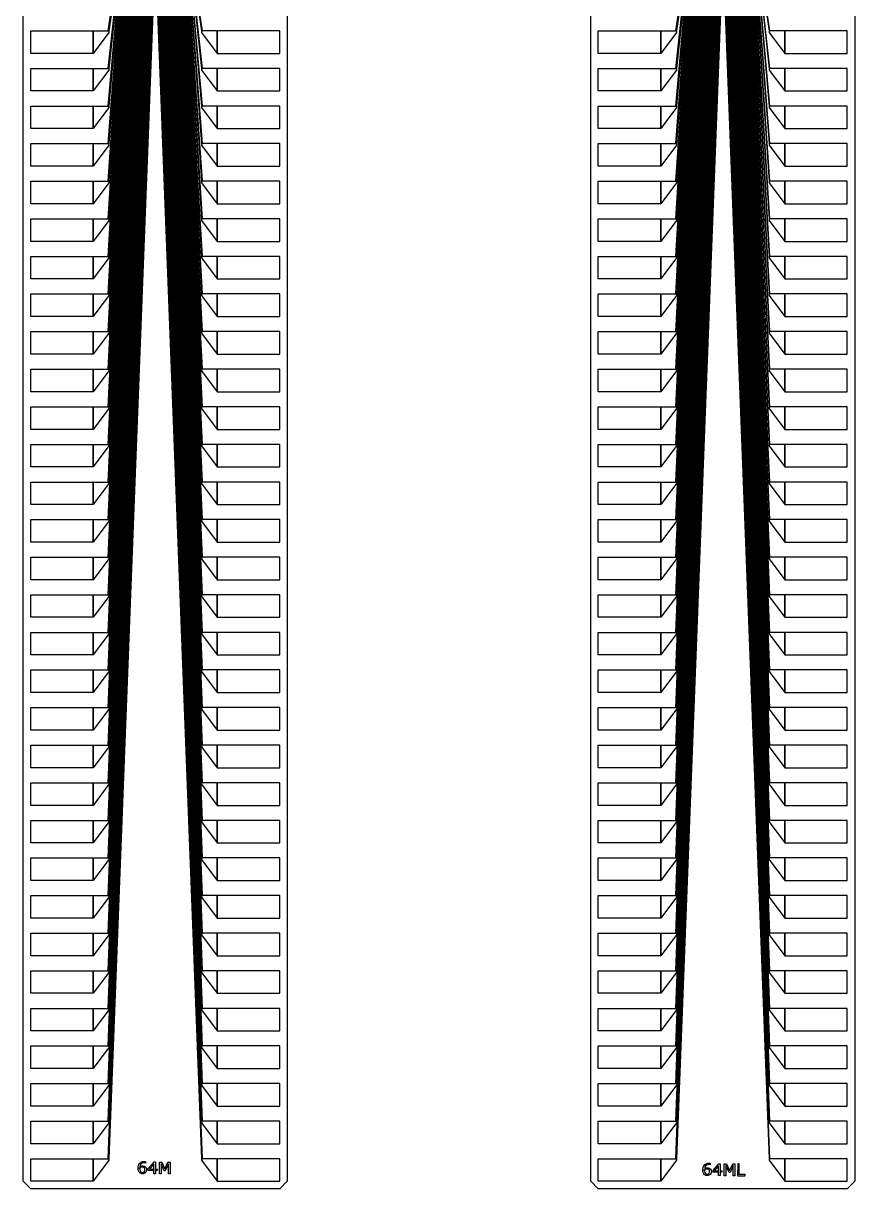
# Model space of a CAD drawing. Header units: inches. Extents: x 115980 to 170179, y 57000 to 74333.
# Drawn here: x 121980 to 124228, y 57020 to 60169 of the extents above; entities that cross this region are included whole.
import ezdxf

# ---------------------------------------------------------------- set-up
doc = ezdxf.new("R2010")
doc.units = ezdxf.units.IN
doc.header["$MEASUREMENT"] = 0
for name, color, linetype in [('metal', 221, 'Continuous'), ('nitride window', 40, 'Continuous'), ('profile', 140, 'Continuous')]:
    doc.layers.add(name, color=color, linetype=linetype)

msp = doc.modelspace()

# ---------------------------------------------------------------- linework, layer by layer
at = {"layer": 'metal'}
for points in [[(122302.4, 60340.4), (122304, 60340.4), (122211.7, 58117), (122209.6, 58117)], [(122211.7, 58218.6), (122209.6, 58218.6), (122299.2, 60340.4), (122300.8, 60340.4)], [(122296, 60340.4), (122297.6, 60340.4), (122211.7, 58320.2), (122209.6, 58320.2)], [(122211.7, 58421.8), (122209.6, 58421.8), (122292.8, 60340.4), (122294.4, 60340.4)], [(122211.7, 58523.4), (122209.6, 58523.4), (122289.6, 60340.4), (122291.2, 60340.4)], [(122286.4, 60340.4), (122288, 60340.4), (122211.7, 58625), (122209.6, 58625)], [(122305.6, 60340.4), (122307.2, 60340.4), (122211.7, 58015.4), (122209.6, 58015.4)], [(122308.8, 60340.4), (122310.4, 60340.4), (122211.7, 57913.8), (122209.6, 57913.8)], [(122334.4, 60340.4), (122336, 60340.4), (122211.7, 57101), (122209.6, 57101)], [(122331.2, 60340.4), (122332.8, 60340.4), (122211.7, 57202.6), (122209.6, 57202.6)], [(122312, 60340.4), (122313.6, 60340.4), (122211.7, 57812.2), (122209.6, 57812.2)], [(122211.7, 57710.6), (122209.6, 57710.6), (122315.2, 60340.4), (122316.8, 60340.4)], [(122211.7, 57609), (122209.6, 57609), (122318.4, 60340.4), (122320, 60340.4)], [(122321.6, 60340.4), (122323.2, 60340.4), (122211.7, 57507.4), (122209.6, 57507.4)], [(122211.7, 57405.8), (122209.6, 57405.8), (122324.8, 60340.4), (122326.4, 60340.4)], [(122328, 60340.4), (122329.6, 60340.4), (122211.7, 57304.2), (122209.6, 57304.2)], [(122276.8, 60340.4), (122278.4, 60340.4), (122211.7, 58929.8), (122209.6, 58929.8)], [(122211.7, 59031.4), (122209.6, 59031.4), (122273.6, 60340.4), (122275.2, 60340.4)], [(122270.4, 60340.4), (122272, 60340.4), (122211.7, 59133), (122209.6, 59133)], [(122211.7, 59234.6), (122209.6, 59234.6), (122267.2, 60340.4), (122268.8, 60340.4)], [(122211.7, 59336.3), (122209.6, 59336.3), (122264, 60340.4), (122265.6, 60340.4)], [(122260.8, 60340.4), (122262.4, 60340.4), (122211.7, 59437.9), (122209.6, 59437.9)], [(122280, 60340.4), (122281.6, 60340.4), (122211.7, 58828.2), (122209.6, 58828.2)], [(122283.2, 60340.4), (122284.8, 60340.4), (122211.7, 58726.6), (122209.6, 58726.6)], [(122257.6, 60340.4), (122259.2, 60340.4), (122211.7, 59539.5), (122209.6, 59539.5)], [(122254.4, 60340.4), (122256, 60340.4), (122211.7, 59641.1), (122209.6, 59641.1)], [(122211.7, 60149.1), (122209.6, 60149.1), (122238.4, 60340.4), (122240, 60340.4)], [(122211.7, 60047.5), (122209.6, 60047.5), (122241.6, 60340.4), (122243.2, 60340.4)], [(122244.8, 60340.4), (122246.4, 60340.4), (122211.7, 59945.9), (122209.6, 59945.9)], [(122211.7, 59844.3), (122209.6, 59844.3), (122248, 60340.4), (122249.6, 60340.4)], [(122251.2, 60340.4), (122252.8, 60340.4), (122211.7, 59742.7), (122209.6, 59742.7)], [(122339.2, 60340.4), (122337.6, 60340.4), (122462, 57101), (122464.1, 57101)], [(122342.4, 60340.4), (122340.8, 60340.4), (122462, 57202.6), (122464.1, 57202.6)], [(122345.6, 60340.4), (122344, 60340.4), (122462, 57304.2), (122464.1, 57304.2)], [(122462, 57405.8), (122464.1, 57405.8), (122348.8, 60340.4), (122347.2, 60340.4)], [(122352, 60340.4), (122350.4, 60340.4), (122462, 57507.4), (122464.1, 57507.4)], [(122462, 57609), (122464.1, 57609), (122355.2, 60340.4), (122353.6, 60340.4)], [(122462, 57710.6), (122464.1, 57710.6), (122358.4, 60340.4), (122356.8, 60340.4)], [(122361.6, 60340.4), (122360, 60340.4), (122462, 57812.2), (122464.1, 57812.2)], [(122364.8, 60340.4), (122363.2, 60340.4), (122462, 57913.8), (122464.1, 57913.8)], [(122368, 60340.4), (122366.4, 60340.4), (122462, 58015.4), (122464.1, 58015.4)], [(122371.2, 60340.4), (122369.6, 60340.4), (122462, 58117), (122464.1, 58117)], [(122462, 58218.6), (122464.1, 58218.6), (122374.4, 60340.4), (122372.8, 60340.4)], [(122377.6, 60340.4), (122376, 60340.4), (122462, 58320.2), (122464.1, 58320.2)], [(122462, 58421.8), (122464.1, 58421.8), (122380.8, 60340.4), (122379.2, 60340.4)], [(122462, 58523.4), (122464.1, 58523.4), (122384, 60340.4), (122382.4, 60340.4)], [(122387.2, 60340.4), (122385.6, 60340.4), (122462, 58625), (122464.1, 58625)], [(122390.4, 60340.4), (122388.8, 60340.4), (122462, 58726.6), (122464.1, 58726.6)], [(122393.6, 60340.4), (122392, 60340.4), (122462, 58828.2), (122464.1, 58828.2)], [(122396.8, 60340.4), (122395.2, 60340.4), (122462, 58929.8), (122464.1, 58929.8)], [(122462, 59031.4), (122464.1, 59031.4), (122400, 60340.4), (122398.4, 60340.4)], [(122403.2, 60340.4), (122401.6, 60340.4), (122462, 59133), (122464.1, 59133)], [(122462, 59234.6), (122464.1, 59234.6), (122406.4, 60340.4), (122404.8, 60340.4)], [(122462, 59336.3), (122464.1, 59336.3), (122409.6, 60340.4), (122408, 60340.4)], [(122412.8, 60340.4), (122411.2, 60340.4), (122462, 59437.9), (122464.1, 59437.9)], [(122416, 60340.4), (122414.4, 60340.4), (122462, 59539.5), (122464.1, 59539.5)], [(122419.2, 60340.4), (122417.6, 60340.4), (122462, 59641.1), (122464.1, 59641.1)], [(122422.4, 60340.4), (122420.8, 60340.4), (122462, 59742.7), (122464.1, 59742.7)], [(122462, 59844.3), (122464.1, 59844.3), (122425.6, 60340.4), (122424, 60340.4)], [(122428.8, 60340.4), (122427.2, 60340.4), (122462, 59945.9), (122464.1, 59945.9)], [(122462, 60047.5), (122464.1, 60047.5), (122432, 60340.4), (122430.4, 60340.4)], [(122462, 60149.1), (122464.1, 60149.1), (122435.2, 60340.4), (122433.6, 60340.4)], [(123836.8, 60340.4), (123838.4, 60340.4), (123746.1, 58117), (123744, 58117)], [(123746.1, 58218.6), (123744, 58218.6), (123833.6, 60340.4), (123835.2, 60340.4)], [(123830.4, 60340.4), (123832, 60340.4), (123746.1, 58320.2), (123744, 58320.2)], [(123746.1, 58421.8), (123744, 58421.8), (123827.2, 60340.4), (123828.8, 60340.4)], [(123746.1, 58523.4), (123744, 58523.4), (123824, 60340.4), (123825.6, 60340.4)], [(123820.8, 60340.4), (123822.4, 60340.4), (123746.1, 58625), (123744, 58625)], [(123840, 60340.4), (123841.6, 60340.4), (123746.1, 58015.4), (123744, 58015.4)], [(123843.2, 60340.4), (123844.8, 60340.4), (123746.1, 57913.8), (123744, 57913.8)], [(123868.8, 60340.4), (123870.4, 60340.4), (123746.1, 57101), (123744, 57101)], [(123865.6, 60340.4), (123867.2, 60340.4), (123746.1, 57202.6), (123744, 57202.6)], [(123846.4, 60340.4), (123848, 60340.4), (123746.1, 57812.2), (123744, 57812.2)], [(123746.1, 57710.6), (123744, 57710.6), (123849.6, 60340.4), (123851.2, 60340.4)], [(123746.1, 57609), (123744, 57609), (123852.8, 60340.4), (123854.4, 60340.4)], [(123856, 60340.4), (123857.6, 60340.4), (123746.1, 57507.4), (123744, 57507.4)], [(123746.1, 57405.8), (123744, 57405.8), (123859.2, 60340.4), (123860.8, 60340.4)], [(123862.4, 60340.4), (123864, 60340.4), (123746.1, 57304.2), (123744, 57304.2)], [(123811.2, 60340.4), (123812.8, 60340.4), (123746.1, 58929.8), (123744, 58929.8)], [(123746.1, 59031.4), (123744, 59031.4), (123808, 60340.4), (123809.6, 60340.4)], [(123804.8, 60340.4), (123806.4, 60340.4), (123746.1, 59133), (123744, 59133)], [(123746.1, 59234.6), (123744, 59234.6), (123801.6, 60340.4), (123803.2, 60340.4)], [(123746.1, 59336.3), (123744, 59336.3), (123798.4, 60340.4), (123800, 60340.4)], [(123795.2, 60340.4), (123796.8, 60340.4), (123746.1, 59437.9), (123744, 59437.9)], [(123814.4, 60340.4), (123816, 60340.4), (123746.1, 58828.2), (123744, 58828.2)], [(123817.6, 60340.4), (123819.2, 60340.4), (123746.1, 58726.6), (123744, 58726.6)], [(123792, 60340.4), (123793.6, 60340.4), (123746.1, 59539.5), (123744, 59539.5)], [(123788.8, 60340.4), (123790.4, 60340.4), (123746.1, 59641.1), (123744, 59641.1)], [(123746.1, 60149.1), (123744, 60149.1), (123772.8, 60340.4), (123774.4, 60340.4)], [(123746.1, 60047.5), (123744, 60047.5), (123776, 60340.4), (123777.6, 60340.4)], [(123779.2, 60340.4), (123780.8, 60340.4), (123746.1, 59945.9), (123744, 59945.9)], [(123746.1, 59844.3), (123744, 59844.3), (123782.4, 60340.4), (123784, 60340.4)], [(123785.6, 60340.4), (123787.2, 60340.4), (123746.1, 59742.7), (123744, 59742.7)], [(123873.6, 60340.4), (123872, 60340.4), (123996.4, 57101), (123998.5, 57101)], [(123876.8, 60340.4), (123875.2, 60340.4), (123996.4, 57202.6), (123998.5, 57202.6)], [(123880, 60340.4), (123878.4, 60340.4), (123996.4, 57304.2), (123998.5, 57304.2)], [(123996.4, 57405.8), (123998.5, 57405.8), (123883.2, 60340.4), (123881.6, 60340.4)], [(123886.4, 60340.4), (123884.8, 60340.4), (123996.4, 57507.4), (123998.5, 57507.4)], [(123996.4, 57609), (123998.5, 57609), (123889.6, 60340.4), (123888, 60340.4)], [(123996.4, 57710.6), (123998.5, 57710.6), (123892.8, 60340.4), (123891.2, 60340.4)], [(123896, 60340.4), (123894.4, 60340.4), (123996.4, 57812.2), (123998.5, 57812.2)], [(123899.2, 60340.4), (123897.6, 60340.4), (123996.4, 57913.8), (123998.5, 57913.8)], [(123902.4, 60340.4), (123900.8, 60340.4), (123996.4, 58015.4), (123998.5, 58015.4)], [(123905.6, 60340.4), (123904, 60340.4), (123996.4, 58117), (123998.5, 58117)], [(123996.4, 58218.6), (123998.5, 58218.6), (123908.8, 60340.4), (123907.2, 60340.4)], [(123912, 60340.4), (123910.4, 60340.4), (123996.4, 58320.2), (123998.5, 58320.2)], [(123996.4, 58421.8), (123998.5, 58421.8), (123915.2, 60340.4), (123913.6, 60340.4)], [(123996.4, 58523.4), (123998.5, 58523.4), (123918.4, 60340.4), (123916.8, 60340.4)], [(123921.6, 60340.4), (123920, 60340.4), (123996.4, 58625), (123998.5, 58625)], [(123924.8, 60340.4), (123923.2, 60340.4), (123996.4, 58726.6), (123998.5, 58726.6)], [(123928, 60340.4), (123926.4, 60340.4), (123996.4, 58828.2), (123998.5, 58828.2)], [(123931.2, 60340.4), (123929.6, 60340.4), (123996.4, 58929.8), (123998.5, 58929.8)], [(123996.4, 59031.4), (123998.5, 59031.4), (123934.4, 60340.4), (123932.8, 60340.4)], [(123937.6, 60340.4), (123936, 60340.4), (123996.4, 59133), (123998.5, 59133)], [(123996.4, 59234.6), (123998.5, 59234.6), (123940.8, 60340.4), (123939.2, 60340.4)], [(123996.4, 59336.3), (123998.5, 59336.3), (123944, 60340.4), (123942.4, 60340.4)], [(123947.2, 60340.4), (123945.6, 60340.4), (123996.4, 59437.9), (123998.5, 59437.9)], [(123950.4, 60340.4), (123948.8, 60340.4), (123996.4, 59539.5), (123998.5, 59539.5)], [(123953.6, 60340.4), (123952, 60340.4), (123996.4, 59641.1), (123998.5, 59641.1)], [(123956.8, 60340.4), (123955.2, 60340.4), (123996.4, 59742.7), (123998.5, 59742.7)], [(123996.4, 59844.3), (123998.5, 59844.3), (123960, 60340.4), (123958.4, 60340.4)], [(123963.2, 60340.4), (123961.6, 60340.4), (123996.4, 59945.9), (123998.5, 59945.9)], [(123996.4, 60047.5), (123998.5, 60047.5), (123966.4, 60340.4), (123964.8, 60340.4)], [(123996.4, 60149.1), (123998.5, 60149.1), (123969.6, 60340.4), (123968, 60340.4)], [(122000, 60149.1), (122169.3, 60149.1), (122169.3, 60088.1), (122000, 60088.1)], [(122169.3, 60088.1), (122169.3, 60149.1), (122211.7, 60149.1), (122211.7, 60144.8), (122169.3, 60088.1)], [(122504.3, 60088.1), (122504.3, 60149.1), (122462, 60149.1), (122462, 60144.8), (122504.3, 60088.1)], [(122673.6, 60149.1), (122504.3, 60149.1), (122504.3, 60088.1), (122673.6, 60088.1)], [(123534.4, 60149.1), (123703.8, 60149.1), (123703.8, 60088.1), (123534.4, 60088.1)], [(123703.8, 60088.1), (123703.8, 60149.1), (123746.1, 60149.1), (123746.1, 60144.8), (123703.8, 60088.1)], [(124038.7, 60088.1), (124038.7, 60149.1), (123996.4, 60149.1), (123996.4, 60144.8), (124038.7, 60088.1)], [(124208, 60149.1), (124038.7, 60149.1), (124038.7, 60088.1), (124208, 60088.1)], [(122000, 60047.5), (122169.3, 60047.5), (122169.3, 59986.5), (122000, 59986.5)], [(122169.3, 59986.5), (122169.3, 60047.5), (122211.7, 60047.5), (122211.7, 60043.2), (122169.3, 59986.5)], [(122504.3, 59986.5), (122504.3, 60047.5), (122462, 60047.5), (122462, 60043.2), (122504.3, 59986.5)], [(122673.6, 60047.5), (122504.3, 60047.5), (122504.3, 59986.5), (122673.6, 59986.5)], [(123534.4, 60047.5), (123703.8, 60047.5), (123703.8, 59986.5), (123534.4, 59986.5)], [(123703.8, 59986.5), (123703.8, 60047.5), (123746.1, 60047.5), (123746.1, 60043.2), (123703.8, 59986.5)], [(124038.7, 59986.5), (124038.7, 60047.5), (123996.4, 60047.5), (123996.4, 60043.2), (124038.7, 59986.5)], [(124208, 60047.5), (124038.7, 60047.5), (124038.7, 59986.5), (124208, 59986.5)], [(122000, 59945.9), (122169.3, 59945.9), (122169.3, 59884.9), (122000, 59884.9)], [(122169.3, 59884.9), (122169.3, 59945.9), (122211.7, 59945.9), (122211.7, 59941.6), (122169.3, 59884.9)], [(122504.3, 59884.9), (122504.3, 59945.9), (122462, 59945.9), (122462, 59941.6), (122504.3, 59884.9)], [(122673.6, 59945.9), (122504.3, 59945.9), (122504.3, 59884.9), (122673.6, 59884.9)], [(123534.4, 59945.9), (123703.8, 59945.9), (123703.8, 59884.9), (123534.4, 59884.9)], [(123703.8, 59884.9), (123703.8, 59945.9), (123746.1, 59945.9), (123746.1, 59941.6), (123703.8, 59884.9)], [(124038.7, 59884.9), (124038.7, 59945.9), (123996.4, 59945.9), (123996.4, 59941.6), (124038.7, 59884.9)], [(124208, 59945.9), (124038.7, 59945.9), (124038.7, 59884.9), (124208, 59884.9)], [(122000, 59844.3), (122169.3, 59844.3), (122169.3, 59783.3), (122000, 59783.3)], [(122169.3, 59783.3), (122169.3, 59844.3), (122211.7, 59844.3), (122211.7, 59840), (122169.3, 59783.3)], [(122504.3, 59783.3), (122504.3, 59844.3), (122462, 59844.3), (122462, 59840), (122504.3, 59783.3)], [(122673.6, 59844.3), (122504.3, 59844.3), (122504.3, 59783.3), (122673.6, 59783.3)], [(123534.4, 59844.3), (123703.8, 59844.3), (123703.8, 59783.3), (123534.4, 59783.3)], [(123703.8, 59783.3), (123703.8, 59844.3), (123746.1, 59844.3), (123746.1, 59840), (123703.8, 59783.3)], [(124038.7, 59783.3), (124038.7, 59844.3), (123996.4, 59844.3), (123996.4, 59840), (124038.7, 59783.3)], [(124208, 59844.3), (124038.7, 59844.3), (124038.7, 59783.3), (124208, 59783.3)], [(122000, 59742.7), (122169.3, 59742.7), (122169.3, 59681.7), (122000, 59681.7)], [(122169.3, 59681.7), (122169.3, 59742.7), (122211.7, 59742.7), (122211.7, 59738.4), (122169.3, 59681.7)], [(122504.3, 59681.7), (122504.3, 59742.7), (122462, 59742.7), (122462, 59738.4), (122504.3, 59681.7)], [(122673.6, 59742.7), (122504.3, 59742.7), (122504.3, 59681.7), (122673.6, 59681.7)], [(123534.4, 59742.7), (123703.8, 59742.7), (123703.8, 59681.7), (123534.4, 59681.7)], [(123703.8, 59681.7), (123703.8, 59742.7), (123746.1, 59742.7), (123746.1, 59738.4), (123703.8, 59681.7)], [(124038.7, 59681.7), (124038.7, 59742.7), (123996.4, 59742.7), (123996.4, 59738.4), (124038.7, 59681.7)], [(124208, 59742.7), (124038.7, 59742.7), (124038.7, 59681.7), (124208, 59681.7)], [(122000, 59641.1), (122169.3, 59641.1), (122169.3, 59580.1), (122000, 59580.1)], [(122169.3, 59580.1), (122169.3, 59641.1), (122211.7, 59641.1), (122211.7, 59636.8), (122169.3, 59580.1)], [(122504.3, 59580.1), (122504.3, 59641.1), (122462, 59641.1), (122462, 59636.8), (122504.3, 59580.1)], [(122673.6, 59641.1), (122504.3, 59641.1), (122504.3, 59580.1), (122673.6, 59580.1)], [(123534.4, 59641.1), (123703.8, 59641.1), (123703.8, 59580.1), (123534.4, 59580.1)], [(123703.8, 59580.1), (123703.8, 59641.1), (123746.1, 59641.1), (123746.1, 59636.8), (123703.8, 59580.1)], [(124038.7, 59580.1), (124038.7, 59641.1), (123996.4, 59641.1), (123996.4, 59636.8), (124038.7, 59580.1)], [(124208, 59641.1), (124038.7, 59641.1), (124038.7, 59580.1), (124208, 59580.1)], [(122000, 59539.5), (122169.3, 59539.5), (122169.3, 59478.5), (122000, 59478.5)], [(122169.3, 59478.5), (122169.3, 59539.5), (122211.7, 59539.5), (122211.7, 59535.2), (122169.3, 59478.5)], [(122504.3, 59478.5), (122504.3, 59539.5), (122462, 59539.5), (122462, 59535.2), (122504.3, 59478.5)], [(122673.6, 59539.5), (122504.3, 59539.5), (122504.3, 59478.5), (122673.6, 59478.5)], [(123534.4, 59539.5), (123703.8, 59539.5), (123703.8, 59478.5), (123534.4, 59478.5)], [(123703.8, 59478.5), (123703.8, 59539.5), (123746.1, 59539.5), (123746.1, 59535.2), (123703.8, 59478.5)], [(124038.7, 59478.5), (124038.7, 59539.5), (123996.4, 59539.5), (123996.4, 59535.2), (124038.7, 59478.5)], [(124208, 59539.5), (124038.7, 59539.5), (124038.7, 59478.5), (124208, 59478.5)], [(122000, 59437.9), (122169.3, 59437.9), (122169.3, 59376.9), (122000, 59376.9)], [(122169.3, 59376.9), (122169.3, 59437.9), (122211.7, 59437.9), (122211.7, 59433.6), (122169.3, 59376.9)], [(122504.3, 59376.9), (122504.3, 59437.9), (122462, 59437.9), (122462, 59433.6), (122504.3, 59376.9)], [(122673.6, 59437.9), (122504.3, 59437.9), (122504.3, 59376.9), (122673.6, 59376.9)], [(123534.4, 59437.9), (123703.8, 59437.9), (123703.8, 59376.9), (123534.4, 59376.9)], [(123703.8, 59376.9), (123703.8, 59437.9), (123746.1, 59437.9), (123746.1, 59433.6), (123703.8, 59376.9)], [(124038.7, 59376.9), (124038.7, 59437.9), (123996.4, 59437.9), (123996.4, 59433.6), (124038.7, 59376.9)], [(124208, 59437.9), (124038.7, 59437.9), (124038.7, 59376.9), (124208, 59376.9)], [(122000, 59336.3), (122169.3, 59336.3), (122169.3, 59275.3), (122000, 59275.3)], [(122169.3, 59275.3), (122169.3, 59336.3), (122211.7, 59336.3), (122211.7, 59332), (122169.3, 59275.3)], [(122504.3, 59275.3), (122504.3, 59336.3), (122462, 59336.3), (122462, 59332), (122504.3, 59275.3)], [(122673.6, 59336.3), (122504.3, 59336.3), (122504.3, 59275.3), (122673.6, 59275.3)], [(123534.4, 59336.3), (123703.8, 59336.3), (123703.8, 59275.3), (123534.4, 59275.3)], [(123703.8, 59275.3), (123703.8, 59336.3), (123746.1, 59336.3), (123746.1, 59332), (123703.8, 59275.3)], [(124038.7, 59275.3), (124038.7, 59336.3), (123996.4, 59336.3), (123996.4, 59332), (124038.7, 59275.3)], [(124208, 59336.3), (124038.7, 59336.3), (124038.7, 59275.3), (124208, 59275.3)], [(122000, 59234.6), (122169.3, 59234.6), (122169.3, 59173.7), (122000, 59173.7)], [(122169.3, 59173.7), (122169.3, 59234.6), (122211.7, 59234.6), (122211.7, 59230.4), (122169.3, 59173.7)], [(122504.3, 59173.7), (122504.3, 59234.6), (122462, 59234.6), (122462, 59230.4), (122504.3, 59173.7)], [(122673.6, 59234.6), (122504.3, 59234.6), (122504.3, 59173.7), (122673.6, 59173.7)], [(123534.4, 59234.6), (123703.8, 59234.6), (123703.8, 59173.7), (123534.4, 59173.7)], [(123703.8, 59173.7), (123703.8, 59234.6), (123746.1, 59234.6), (123746.1, 59230.4), (123703.8, 59173.7)], [(124038.7, 59173.7), (124038.7, 59234.6), (123996.4, 59234.6), (123996.4, 59230.4), (124038.7, 59173.7)], [(124208, 59234.6), (124038.7, 59234.6), (124038.7, 59173.7), (124208, 59173.7)], [(122000, 59133), (122169.3, 59133), (122169.3, 59072.1), (122000, 59072.1)], [(122169.3, 59072.1), (122169.3, 59133), (122211.7, 59133), (122211.7, 59128.8), (122169.3, 59072.1)], [(122504.3, 59072.1), (122504.3, 59133), (122462, 59133), (122462, 59128.8), (122504.3, 59072.1)], [(122673.6, 59133), (122504.3, 59133), (122504.3, 59072.1), (122673.6, 59072.1)], [(123534.4, 59133), (123703.8, 59133), (123703.8, 59072.1), (123534.4, 59072.1)], [(123703.8, 59072.1), (123703.8, 59133), (123746.1, 59133), (123746.1, 59128.8), (123703.8, 59072.1)], [(124038.7, 59072.1), (124038.7, 59133), (123996.4, 59133), (123996.4, 59128.8), (124038.7, 59072.1)], [(124208, 59133), (124038.7, 59133), (124038.7, 59072.1), (124208, 59072.1)], [(122000, 59031.4), (122169.3, 59031.4), (122169.3, 58970.5), (122000, 58970.5)], [(122169.3, 58970.5), (122169.3, 59031.4), (122211.7, 59031.4), (122211.7, 59027.2), (122169.3, 58970.5)], [(122504.3, 58970.5), (122504.3, 59031.4), (122462, 59031.4), (122462, 59027.2), (122504.3, 58970.5)], [(122673.6, 59031.4), (122504.3, 59031.4), (122504.3, 58970.5), (122673.6, 58970.5)], [(123534.4, 59031.4), (123703.8, 59031.4), (123703.8, 58970.5), (123534.4, 58970.5)], [(123703.8, 58970.5), (123703.8, 59031.4), (123746.1, 59031.4), (123746.1, 59027.2), (123703.8, 58970.5)], [(124038.7, 58970.5), (124038.7, 59031.4), (123996.4, 59031.4), (123996.4, 59027.2), (124038.7, 58970.5)], [(124208, 59031.4), (124038.7, 59031.4), (124038.7, 58970.5), (124208, 58970.5)], [(122000, 58929.8), (122169.3, 58929.8), (122169.3, 58868.9), (122000, 58868.9)], [(122169.3, 58868.9), (122169.3, 58929.8), (122211.7, 58929.8), (122211.7, 58925.6), (122169.3, 58868.9)], [(122504.3, 58868.9), (122504.3, 58929.8), (122462, 58929.8), (122462, 58925.6), (122504.3, 58868.9)], [(122673.6, 58929.8), (122504.3, 58929.8), (122504.3, 58868.9), (122673.6, 58868.9)], [(123534.4, 58929.8), (123703.8, 58929.8), (123703.8, 58868.9), (123534.4, 58868.9)], [(123703.8, 58868.9), (123703.8, 58929.8), (123746.1, 58929.8), (123746.1, 58925.6), (123703.8, 58868.9)], [(124038.7, 58868.9), (124038.7, 58929.8), (123996.4, 58929.8), (123996.4, 58925.6), (124038.7, 58868.9)], [(124208, 58929.8), (124038.7, 58929.8), (124038.7, 58868.9), (124208, 58868.9)], [(122000, 58828.2), (122169.3, 58828.2), (122169.3, 58767.3), (122000, 58767.3)], [(122169.3, 58767.3), (122169.3, 58828.2), (122211.7, 58828.2), (122211.7, 58824), (122169.3, 58767.3)], [(122504.3, 58767.3), (122504.3, 58828.2), (122462, 58828.2), (122462, 58824), (122504.3, 58767.3)], [(122673.6, 58828.2), (122504.3, 58828.2), (122504.3, 58767.3), (122673.6, 58767.3)], [(123534.4, 58828.2), (123703.8, 58828.2), (123703.8, 58767.3), (123534.4, 58767.3)], [(123703.8, 58767.3), (123703.8, 58828.2), (123746.1, 58828.2), (123746.1, 58824), (123703.8, 58767.3)], [(124038.7, 58767.3), (124038.7, 58828.2), (123996.4, 58828.2), (123996.4, 58824), (124038.7, 58767.3)], [(124208, 58828.2), (124038.7, 58828.2), (124038.7, 58767.3), (124208, 58767.3)], [(122000, 58726.6), (122169.3, 58726.6), (122169.3, 58665.7), (122000, 58665.7)], [(122169.3, 58665.7), (122169.3, 58726.6), (122211.7, 58726.6), (122211.7, 58722.4), (122169.3, 58665.7)], [(122504.3, 58665.7), (122504.3, 58726.6), (122462, 58726.6), (122462, 58722.4), (122504.3, 58665.7)], [(122673.6, 58726.6), (122504.3, 58726.6), (122504.3, 58665.7), (122673.6, 58665.7)], [(123534.4, 58726.6), (123703.8, 58726.6), (123703.8, 58665.7), (123534.4, 58665.7)], [(123703.8, 58665.7), (123703.8, 58726.6), (123746.1, 58726.6), (123746.1, 58722.4), (123703.8, 58665.7)], [(124038.7, 58665.7), (124038.7, 58726.6), (123996.4, 58726.6), (123996.4, 58722.4), (124038.7, 58665.7)], [(124208, 58726.6), (124038.7, 58726.6), (124038.7, 58665.7), (124208, 58665.7)], [(122000, 58625), (122169.3, 58625), (122169.3, 58564.1), (122000, 58564.1)], [(122169.3, 58564.1), (122169.3, 58625), (122211.7, 58625), (122211.7, 58620.8), (122169.3, 58564.1)], [(122504.3, 58564.1), (122504.3, 58625), (122462, 58625), (122462, 58620.8), (122504.3, 58564.1)], [(122673.6, 58625), (122504.3, 58625), (122504.3, 58564.1), (122673.6, 58564.1)], [(123534.4, 58625), (123703.8, 58625), (123703.8, 58564.1), (123534.4, 58564.1)], [(123703.8, 58564.1), (123703.8, 58625), (123746.1, 58625), (123746.1, 58620.8), (123703.8, 58564.1)], [(124038.7, 58564.1), (124038.7, 58625), (123996.4, 58625), (123996.4, 58620.8), (124038.7, 58564.1)], [(124208, 58625), (124038.7, 58625), (124038.7, 58564.1), (124208, 58564.1)], [(122000, 58523.4), (122169.3, 58523.4), (122169.3, 58462.5), (122000, 58462.5)], [(122169.3, 58462.5), (122169.3, 58523.4), (122211.7, 58523.4), (122211.7, 58519.2), (122169.3, 58462.5)], [(122504.3, 58462.5), (122504.3, 58523.4), (122462, 58523.4), (122462, 58519.2), (122504.3, 58462.5)], [(122673.6, 58523.4), (122504.3, 58523.4), (122504.3, 58462.5), (122673.6, 58462.5)], [(123534.4, 58523.4), (123703.8, 58523.4), (123703.8, 58462.5), (123534.4, 58462.5)], [(123703.8, 58462.5), (123703.8, 58523.4), (123746.1, 58523.4), (123746.1, 58519.2), (123703.8, 58462.5)], [(124038.7, 58462.5), (124038.7, 58523.4), (123996.4, 58523.4), (123996.4, 58519.2), (124038.7, 58462.5)], [(124208, 58523.4), (124038.7, 58523.4), (124038.7, 58462.5), (124208, 58462.5)], [(122000, 58421.8), (122169.3, 58421.8), (122169.3, 58360.9), (122000, 58360.9)], [(122169.3, 58360.9), (122169.3, 58421.8), (122211.7, 58421.8), (122211.7, 58417.6), (122169.3, 58360.9)], [(122504.3, 58360.9), (122504.3, 58421.8), (122462, 58421.8), (122462, 58417.6), (122504.3, 58360.9)], [(122673.6, 58421.8), (122504.3, 58421.8), (122504.3, 58360.9), (122673.6, 58360.9)], [(123534.4, 58421.8), (123703.8, 58421.8), (123703.8, 58360.9), (123534.4, 58360.9)], [(123703.8, 58360.9), (123703.8, 58421.8), (123746.1, 58421.8), (123746.1, 58417.6), (123703.8, 58360.9)], [(124038.7, 58360.9), (124038.7, 58421.8), (123996.4, 58421.8), (123996.4, 58417.6), (124038.7, 58360.9)], [(124208, 58421.8), (124038.7, 58421.8), (124038.7, 58360.9), (124208, 58360.9)], [(122000, 58320.2), (122169.3, 58320.2), (122169.3, 58259.2), (122000, 58259.2)], [(122169.3, 58259.2), (122169.3, 58320.2), (122211.7, 58320.2), (122211.7, 58316), (122169.3, 58259.2)], [(122504.3, 58259.2), (122504.3, 58320.2), (122462, 58320.2), (122462, 58316), (122504.3, 58259.2)], [(122673.6, 58320.2), (122504.3, 58320.2), (122504.3, 58259.2), (122673.6, 58259.2)], [(123534.4, 58320.2), (123703.8, 58320.2), (123703.8, 58259.2), (123534.4, 58259.2)], [(123703.8, 58259.2), (123703.8, 58320.2), (123746.1, 58320.2), (123746.1, 58316), (123703.8, 58259.2)], [(124038.7, 58259.2), (124038.7, 58320.2), (123996.4, 58320.2), (123996.4, 58316), (124038.7, 58259.2)], [(124208, 58320.2), (124038.7, 58320.2), (124038.7, 58259.2), (124208, 58259.2)], [(122000, 58218.6), (122169.3, 58218.6), (122169.3, 58157.6), (122000, 58157.6)], [(122169.3, 58157.6), (122169.3, 58218.6), (122211.7, 58218.6), (122211.7, 58214.4), (122169.3, 58157.6)], [(122504.3, 58157.6), (122504.3, 58218.6), (122462, 58218.6), (122462, 58214.4), (122504.3, 58157.6)], [(122673.6, 58218.6), (122504.3, 58218.6), (122504.3, 58157.6), (122673.6, 58157.6)], [(123534.4, 58218.6), (123703.8, 58218.6), (123703.8, 58157.6), (123534.4, 58157.6)], [(123703.8, 58157.6), (123703.8, 58218.6), (123746.1, 58218.6), (123746.1, 58214.4), (123703.8, 58157.6)], [(124038.7, 58157.6), (124038.7, 58218.6), (123996.4, 58218.6), (123996.4, 58214.4), (124038.7, 58157.6)], [(124208, 58218.6), (124038.7, 58218.6), (124038.7, 58157.6), (124208, 58157.6)], [(122000, 58117), (122169.3, 58117), (122169.3, 58056), (122000, 58056)], [(122169.3, 58056), (122169.3, 58117), (122211.7, 58117), (122211.7, 58112.8), (122169.3, 58056)], [(122504.3, 58056), (122504.3, 58117), (122462, 58117), (122462, 58112.8), (122504.3, 58056)], [(122673.6, 58117), (122504.3, 58117), (122504.3, 58056), (122673.6, 58056)], [(123534.4, 58117), (123703.8, 58117), (123703.8, 58056), (123534.4, 58056)], [(123703.8, 58056), (123703.8, 58117), (123746.1, 58117), (123746.1, 58112.8), (123703.8, 58056)], [(124038.7, 58056), (124038.7, 58117), (123996.4, 58117), (123996.4, 58112.8), (124038.7, 58056)], [(124208, 58117), (124038.7, 58117), (124038.7, 58056), (124208, 58056)], [(122000, 58015.4), (122169.3, 58015.4), (122169.3, 57954.4), (122000, 57954.4)], [(122169.3, 57954.4), (122169.3, 58015.4), (122211.7, 58015.4), (122211.7, 58011.2), (122169.3, 57954.4)], [(122504.3, 57954.4), (122504.3, 58015.4), (122462, 58015.4), (122462, 58011.2), (122504.3, 57954.4)], [(122673.6, 58015.4), (122504.3, 58015.4), (122504.3, 57954.4), (122673.6, 57954.4)], [(123534.4, 58015.4), (123703.8, 58015.4), (123703.8, 57954.4), (123534.4, 57954.4)], [(123703.8, 57954.4), (123703.8, 58015.4), (123746.1, 58015.4), (123746.1, 58011.2), (123703.8, 57954.4)], [(124038.7, 57954.4), (124038.7, 58015.4), (123996.4, 58015.4), (123996.4, 58011.2), (124038.7, 57954.4)], [(124208, 58015.4), (124038.7, 58015.4), (124038.7, 57954.4), (124208, 57954.4)], [(122000, 57913.8), (122169.3, 57913.8), (122169.3, 57852.8), (122000, 57852.8)], [(122169.3, 57852.8), (122169.3, 57913.8), (122211.7, 57913.8), (122211.7, 57909.6), (122169.3, 57852.8)], [(122504.3, 57852.8), (122504.3, 57913.8), (122462, 57913.8), (122462, 57909.6), (122504.3, 57852.8)], [(122673.6, 57913.8), (122504.3, 57913.8), (122504.3, 57852.8), (122673.6, 57852.8)], [(123534.4, 57913.8), (123703.8, 57913.8), (123703.8, 57852.8), (123534.4, 57852.8)], [(123703.8, 57852.8), (123703.8, 57913.8), (123746.1, 57913.8), (123746.1, 57909.6), (123703.8, 57852.8)], [(124038.7, 57852.8), (124038.7, 57913.8), (123996.4, 57913.8), (123996.4, 57909.6), (124038.7, 57852.8)], [(124208, 57913.8), (124038.7, 57913.8), (124038.7, 57852.8), (124208, 57852.8)], [(122000, 57812.2), (122169.3, 57812.2), (122169.3, 57751.2), (122000, 57751.2)], [(122169.3, 57751.2), (122169.3, 57812.2), (122211.7, 57812.2), (122211.7, 57808), (122169.3, 57751.2)], [(122504.3, 57751.2), (122504.3, 57812.2), (122462, 57812.2), (122462, 57808), (122504.3, 57751.2)], [(122673.6, 57812.2), (122504.3, 57812.2), (122504.3, 57751.2), (122673.6, 57751.2)], [(123534.4, 57812.2), (123703.8, 57812.2), (123703.8, 57751.2), (123534.4, 57751.2)], [(123703.8, 57751.2), (123703.8, 57812.2), (123746.1, 57812.2), (123746.1, 57808), (123703.8, 57751.2)], [(124038.7, 57751.2), (124038.7, 57812.2), (123996.4, 57812.2), (123996.4, 57808), (124038.7, 57751.2)], [(124208, 57812.2), (124038.7, 57812.2), (124038.7, 57751.2), (124208, 57751.2)], [(122000, 57710.6), (122169.3, 57710.6), (122169.3, 57649.6), (122000, 57649.6)], [(122169.3, 57649.6), (122169.3, 57710.6), (122211.7, 57710.6), (122211.7, 57706.4), (122169.3, 57649.6)], [(122504.3, 57649.6), (122504.3, 57710.6), (122462, 57710.6), (122462, 57706.4), (122504.3, 57649.6)], [(122673.6, 57710.6), (122504.3, 57710.6), (122504.3, 57649.6), (122673.6, 57649.6)], [(123534.4, 57710.6), (123703.8, 57710.6), (123703.8, 57649.6), (123534.4, 57649.6)], [(123703.8, 57649.6), (123703.8, 57710.6), (123746.1, 57710.6), (123746.1, 57706.4), (123703.8, 57649.6)], [(124038.7, 57649.6), (124038.7, 57710.6), (123996.4, 57710.6), (123996.4, 57706.4), (124038.7, 57649.6)], [(124208, 57710.6), (124038.7, 57710.6), (124038.7, 57649.6), (124208, 57649.6)], [(122000, 57609), (122169.3, 57609), (122169.3, 57548), (122000, 57548)], [(122169.3, 57548), (122169.3, 57609), (122211.7, 57609), (122211.7, 57604.7), (122169.3, 57548)], [(122504.3, 57548), (122504.3, 57609), (122462, 57609), (122462, 57604.7), (122504.3, 57548)], [(122673.6, 57609), (122504.3, 57609), (122504.3, 57548), (122673.6, 57548)], [(123534.4, 57609), (123703.8, 57609), (123703.8, 57548), (123534.4, 57548)], [(123703.8, 57548), (123703.8, 57609), (123746.1, 57609), (123746.1, 57604.7), (123703.8, 57548)], [(124038.7, 57548), (124038.7, 57609), (123996.4, 57609), (123996.4, 57604.7), (124038.7, 57548)], [(124208, 57609), (124038.7, 57609), (124038.7, 57548), (124208, 57548)], [(122000, 57507.4), (122169.3, 57507.4), (122169.3, 57446.4), (122000, 57446.4)], [(122169.3, 57446.4), (122169.3, 57507.4), (122211.7, 57507.4), (122211.7, 57503.1), (122169.3, 57446.4)], [(122504.3, 57446.4), (122504.3, 57507.4), (122462, 57507.4), (122462, 57503.1), (122504.3, 57446.4)], [(122673.6, 57507.4), (122504.3, 57507.4), (122504.3, 57446.4), (122673.6, 57446.4)], [(123534.4, 57507.4), (123703.8, 57507.4), (123703.8, 57446.4), (123534.4, 57446.4)], [(123703.8, 57446.4), (123703.8, 57507.4), (123746.1, 57507.4), (123746.1, 57503.1), (123703.8, 57446.4)], [(124038.7, 57446.4), (124038.7, 57507.4), (123996.4, 57507.4), (123996.4, 57503.1), (124038.7, 57446.4)], [(124208, 57507.4), (124038.7, 57507.4), (124038.7, 57446.4), (124208, 57446.4)], [(122000, 57405.8), (122169.3, 57405.8), (122169.3, 57344.8), (122000, 57344.8)], [(122169.3, 57344.8), (122169.3, 57405.8), (122211.7, 57405.8), (122211.7, 57401.5), (122169.3, 57344.8)], [(122504.3, 57344.8), (122504.3, 57405.8), (122462, 57405.8), (122462, 57401.5), (122504.3, 57344.8)], [(122673.6, 57405.8), (122504.3, 57405.8), (122504.3, 57344.8), (122673.6, 57344.8)], [(123534.4, 57405.8), (123703.8, 57405.8), (123703.8, 57344.8), (123534.4, 57344.8)], [(123703.8, 57344.8), (123703.8, 57405.8), (123746.1, 57405.8), (123746.1, 57401.5), (123703.8, 57344.8)], [(124038.7, 57344.8), (124038.7, 57405.8), (123996.4, 57405.8), (123996.4, 57401.5), (124038.7, 57344.8)], [(124208, 57405.8), (124038.7, 57405.8), (124038.7, 57344.8), (124208, 57344.8)], [(122000, 57304.2), (122169.3, 57304.2), (122169.3, 57243.2), (122000, 57243.2)], [(122169.3, 57243.2), (122169.3, 57304.2), (122211.7, 57304.2), (122211.7, 57299.9), (122169.3, 57243.2)], [(122504.3, 57243.2), (122504.3, 57304.2), (122462, 57304.2), (122462, 57299.9), (122504.3, 57243.2)], [(122673.6, 57304.2), (122504.3, 57304.2), (122504.3, 57243.2), (122673.6, 57243.2)], [(123534.4, 57304.2), (123703.8, 57304.2), (123703.8, 57243.2), (123534.4, 57243.2)], [(123703.8, 57243.2), (123703.8, 57304.2), (123746.1, 57304.2), (123746.1, 57299.9), (123703.8, 57243.2)], [(124038.7, 57243.2), (124038.7, 57304.2), (123996.4, 57304.2), (123996.4, 57299.9), (124038.7, 57243.2)], [(124208, 57304.2), (124038.7, 57304.2), (124038.7, 57243.2), (124208, 57243.2)], [(122000, 57202.6), (122169.3, 57202.6), (122169.3, 57141.6), (122000, 57141.6)], [(122169.3, 57141.6), (122169.3, 57202.6), (122211.7, 57202.6), (122211.7, 57198.3), (122169.3, 57141.6)], [(122504.3, 57141.6), (122504.3, 57202.6), (122462, 57202.6), (122462, 57198.3), (122504.3, 57141.6)], [(122673.6, 57202.6), (122504.3, 57202.6), (122504.3, 57141.6), (122673.6, 57141.6)], [(123534.4, 57202.6), (123703.8, 57202.6), (123703.8, 57141.6), (123534.4, 57141.6)], [(123703.8, 57141.6), (123703.8, 57202.6), (123746.1, 57202.6), (123746.1, 57198.3), (123703.8, 57141.6)], [(124038.7, 57141.6), (124038.7, 57202.6), (123996.4, 57202.6), (123996.4, 57198.3), (124038.7, 57141.6)], [(124208, 57202.6), (124038.7, 57202.6), (124038.7, 57141.6), (124208, 57141.6)], [(122000, 57101), (122169.3, 57101), (122169.3, 57040), (122000, 57040)], [(122169.3, 57040), (122169.3, 57101), (122211.7, 57101), (122211.7, 57096.7), (122169.3, 57040)], [(122504.3, 57040), (122504.3, 57101), (122462, 57101), (122462, 57096.7), (122504.3, 57040)], [(122673.6, 57101), (122504.3, 57101), (122504.3, 57040), (122673.6, 57040)], [(123534.4, 57101), (123703.8, 57101), (123703.8, 57040), (123534.4, 57040)], [(123703.8, 57040), (123703.8, 57101), (123746.1, 57101), (123746.1, 57096.7), (123703.8, 57040)], [(124038.7, 57040), (124038.7, 57101), (123996.4, 57101), (123996.4, 57096.7), (124038.7, 57040)], [(124208, 57101), (124038.7, 57101), (124038.7, 57040), (124208, 57040)], [(122310.1, 57093.2), (122310.2, 57089), (122307.6, 57089.9), (122305.4, 57090.1), (122303.1, 57089.7), (122299.9, 57088.5), (122298.2, 57087.2), (122296.8, 57084.8), (122295.7, 57082.1), (122295.3, 57079.2), (122297, 57080.1), (122299.3, 57081), (122302.2, 57081.6), (122304.5, 57081.6), (122307.4, 57080.8), (122309.7, 57079.4), (122311.7, 57077.7), (122312.9, 57075.4), (122313.3, 57072.9), (122313.4, 57069.9), (122312.5, 57066.6), (122310.9, 57064.3), (122309.3, 57062.8), (122306.8, 57061.2), (122304, 57060.5), (122301.7, 57060.5), (122299, 57060.7), (122295.2, 57062.6), (122292.9, 57065.1), (122291.4, 57068.7), (122290.8, 57071.8), (122290.7, 57074.8), (122295.1, 57076.2), (122295.2, 57071.9), (122295.9, 57068.8), (122297.2, 57065.9), (122300.1, 57064.3), (122302.6, 57064.3), (122305.6, 57064.9), (122307.6, 57066.4), (122308.8, 57069.4), (122308.7, 57072.6), (122308.2, 57074.8), (122306.6, 57077), (122303.9, 57077.9), (122300.5, 57077.9), (122297, 57077.1), (122295.8, 57076.6), (122295.1, 57076.3), (122290.6, 57075), (122290.6, 57075.3), (122290.6, 57075.4), (122290.7, 57078.8), (122291.4, 57082.6), (122292.4, 57085.2), (122293.6, 57087.7), (122295.6, 57090.1), (122298.3, 57091.9), (122301, 57093.1), (122303.4, 57093.6), (122305.1, 57093.8), (122306.6, 57093.8), (122308.3, 57093.7), (122309.5, 57093.5)], [(122333.5, 57092.4), (122337.4, 57092.4), (122337.4, 57072.8), (122342.1, 57072.8), (122342.1, 57069.3), (122337.3, 57069.3), (122337.3, 57060.4), (122333.2, 57060.5), (122333.1, 57069.3), (122333.2, 57087), (122321.1, 57072.9), (122333, 57072.8), (122333.1, 57069.4), (122317.9, 57069.4), (122317.9, 57074.3)], [(122348.4, 57060), (122348.5, 57091.9), (122354.3, 57091.9), (122362.8, 57074.1), (122371.1, 57091.9), (122377, 57091.9), (122377, 57059.9), (122372.7, 57059.9), (122372.7, 57087.4), (122363.8, 57068.7), (122361.2, 57068.7), (122352.5, 57087.5), (122352.4, 57059.9)], [(123837.2, 57088.3), (123837.3, 57084.1), (123834.7, 57085), (123832.4, 57085.1), (123830.2, 57084.8), (123827, 57083.5), (123825.3, 57082.3), (123823.8, 57079.9), (123822.8, 57077.2), (123822.4, 57074.3), (123824.1, 57075.2), (123826.3, 57076.1), (123829.3, 57076.6), (123831.5, 57076.6), (123834.4, 57075.9), (123836.7, 57074.5), (123838.7, 57072.8), (123840, 57070.4), (123840.3, 57068), (123840.4, 57065), (123839.5, 57061.7), (123838, 57059.3), (123836.4, 57057.9), (123833.9, 57056.3), (123831.1, 57055.6), (123828.8, 57055.6), (123826.1, 57055.7), (123822.2, 57057.7), (123820, 57060.2), (123818.4, 57063.8), (123817.8, 57066.9), (123817.7, 57069.9), (123822.1, 57071.3), (123822.3, 57067), (123822.9, 57063.9), (123824.3, 57060.9), (123827.1, 57059.4), (123829.7, 57059.3), (123832.7, 57060), (123834.7, 57061.5), (123835.8, 57064.5), (123835.8, 57067.7), (123835.2, 57069.9), (123833.7, 57072.1), (123831, 57073), (123827.6, 57073), (123824.1, 57072.2), (123822.9, 57071.7), (123822.1, 57071.4), (123817.7, 57070), (123817.6, 57070.3), (123817.6, 57070.5), (123817.8, 57073.9), (123818.5, 57077.6), (123819.4, 57080.3), (123820.7, 57082.8), (123822.6, 57085.1), (123825.4, 57087), (123828.1, 57088.2), (123830.4, 57088.7), (123832.2, 57088.9), (123833.7, 57088.8), (123835.4, 57088.8), (123836.5, 57088.5)], [(123860.6, 57087.4), (123864.5, 57087.5), (123864.4, 57067.9), (123869.2, 57067.9), (123869.1, 57064.4), (123864.4, 57064.4), (123864.3, 57055.4), (123860.2, 57055.6), (123860.2, 57064.4), (123860.2, 57082.1), (123848.1, 57068), (123860.1, 57067.9), (123860.1, 57064.5), (123845, 57064.5), (123845, 57069.4)], [(123875.5, 57055.1), (123875.5, 57087), (123881.3, 57087), (123889.9, 57069.2), (123898.2, 57087), (123904, 57087), (123904, 57055), (123899.8, 57055), (123899.8, 57082.5), (123890.9, 57063.8), (123888.3, 57063.8), (123879.5, 57082.6), (123879.5, 57055)], [(123915.8, 57087.3), (123911.9, 57087.2), (123911.5, 57055), (123931.8, 57055.1), (123931.9, 57058.8), (123916, 57058.8)]]:
    msp.add_lwpolyline(points, close=True, dxfattribs=at)
at = {"layer": 'nitride window'}
for points in [[(122000, 60149.1), (122169.3, 60149.1), (122169.3, 60088.1), (122000, 60088.1)], [(122673.6, 60149.1), (122504.3, 60149.1), (122504.3, 60088.1), (122673.6, 60088.1)], [(123534.4, 60149.1), (123703.8, 60149.1), (123703.8, 60088.1), (123534.4, 60088.1)], [(124208, 60149.1), (124038.7, 60149.1), (124038.7, 60088.1), (124208, 60088.1)], [(122000, 60047.5), (122169.3, 60047.5), (122169.3, 59986.5), (122000, 59986.5)], [(122673.6, 60047.5), (122504.3, 60047.5), (122504.3, 59986.5), (122673.6, 59986.5)], [(123534.4, 60047.5), (123703.8, 60047.5), (123703.8, 59986.5), (123534.4, 59986.5)], [(124208, 60047.5), (124038.7, 60047.5), (124038.7, 59986.5), (124208, 59986.5)], [(122000, 59945.9), (122169.3, 59945.9), (122169.3, 59884.9), (122000, 59884.9)], [(122673.6, 59945.9), (122504.3, 59945.9), (122504.3, 59884.9), (122673.6, 59884.9)], [(123534.4, 59945.9), (123703.8, 59945.9), (123703.8, 59884.9), (123534.4, 59884.9)], [(124208, 59945.9), (124038.7, 59945.9), (124038.7, 59884.9), (124208, 59884.9)], [(122000, 59844.3), (122169.3, 59844.3), (122169.3, 59783.3), (122000, 59783.3)], [(122673.6, 59844.3), (122504.3, 59844.3), (122504.3, 59783.3), (122673.6, 59783.3)], [(123534.4, 59844.3), (123703.8, 59844.3), (123703.8, 59783.3), (123534.4, 59783.3)], [(124208, 59844.3), (124038.7, 59844.3), (124038.7, 59783.3), (124208, 59783.3)], [(122000, 59742.7), (122169.3, 59742.7), (122169.3, 59681.7), (122000, 59681.7)], [(122673.6, 59742.7), (122504.3, 59742.7), (122504.3, 59681.7), (122673.6, 59681.7)], [(123534.4, 59742.7), (123703.8, 59742.7), (123703.8, 59681.7), (123534.4, 59681.7)], [(124208, 59742.7), (124038.7, 59742.7), (124038.7, 59681.7), (124208, 59681.7)], [(122000, 59641.1), (122169.3, 59641.1), (122169.3, 59580.1), (122000, 59580.1)], [(122673.6, 59641.1), (122504.3, 59641.1), (122504.3, 59580.1), (122673.6, 59580.1)], [(123534.4, 59641.1), (123703.8, 59641.1), (123703.8, 59580.1), (123534.4, 59580.1)], [(124208, 59641.1), (124038.7, 59641.1), (124038.7, 59580.1), (124208, 59580.1)], [(122000, 59539.5), (122169.3, 59539.5), (122169.3, 59478.5), (122000, 59478.5)], [(122673.6, 59539.5), (122504.3, 59539.5), (122504.3, 59478.5), (122673.6, 59478.5)], [(123534.4, 59539.5), (123703.8, 59539.5), (123703.8, 59478.5), (123534.4, 59478.5)], [(124208, 59539.5), (124038.7, 59539.5), (124038.7, 59478.5), (124208, 59478.5)], [(122000, 59437.9), (122169.3, 59437.9), (122169.3, 59376.9), (122000, 59376.9)], [(122673.6, 59437.9), (122504.3, 59437.9), (122504.3, 59376.9), (122673.6, 59376.9)], [(123534.4, 59437.9), (123703.8, 59437.9), (123703.8, 59376.9), (123534.4, 59376.9)], [(124208, 59437.9), (124038.7, 59437.9), (124038.7, 59376.9), (124208, 59376.9)], [(122000, 59336.3), (122169.3, 59336.3), (122169.3, 59275.3), (122000, 59275.3)], [(122673.6, 59336.3), (122504.3, 59336.3), (122504.3, 59275.3), (122673.6, 59275.3)], [(123534.4, 59336.3), (123703.8, 59336.3), (123703.8, 59275.3), (123534.4, 59275.3)], [(124208, 59336.3), (124038.7, 59336.3), (124038.7, 59275.3), (124208, 59275.3)], [(122000, 59234.6), (122169.3, 59234.6), (122169.3, 59173.7), (122000, 59173.7)], [(122673.6, 59234.6), (122504.3, 59234.6), (122504.3, 59173.7), (122673.6, 59173.7)], [(123534.4, 59234.6), (123703.8, 59234.6), (123703.8, 59173.7), (123534.4, 59173.7)], [(124208, 59234.6), (124038.7, 59234.6), (124038.7, 59173.7), (124208, 59173.7)], [(122000, 59133), (122169.3, 59133), (122169.3, 59072.1), (122000, 59072.1)], [(122673.6, 59133), (122504.3, 59133), (122504.3, 59072.1), (122673.6, 59072.1)], [(123534.4, 59133), (123703.8, 59133), (123703.8, 59072.1), (123534.4, 59072.1)], [(124208, 59133), (124038.7, 59133), (124038.7, 59072.1), (124208, 59072.1)], [(122000, 59031.4), (122169.3, 59031.4), (122169.3, 58970.5), (122000, 58970.5)], [(122673.6, 59031.4), (122504.3, 59031.4), (122504.3, 58970.5), (122673.6, 58970.5)], [(123534.4, 59031.4), (123703.8, 59031.4), (123703.8, 58970.5), (123534.4, 58970.5)], [(124208, 59031.4), (124038.7, 59031.4), (124038.7, 58970.5), (124208, 58970.5)], [(122000, 58929.8), (122169.3, 58929.8), (122169.3, 58868.9), (122000, 58868.9)], [(122673.6, 58929.8), (122504.3, 58929.8), (122504.3, 58868.9), (122673.6, 58868.9)], [(123534.4, 58929.8), (123703.8, 58929.8), (123703.8, 58868.9), (123534.4, 58868.9)], [(124208, 58929.8), (124038.7, 58929.8), (124038.7, 58868.9), (124208, 58868.9)], [(122000, 58828.2), (122169.3, 58828.2), (122169.3, 58767.3), (122000, 58767.3)], [(122673.6, 58828.2), (122504.3, 58828.2), (122504.3, 58767.3), (122673.6, 58767.3)], [(123534.4, 58828.2), (123703.8, 58828.2), (123703.8, 58767.3), (123534.4, 58767.3)], [(124208, 58828.2), (124038.7, 58828.2), (124038.7, 58767.3), (124208, 58767.3)], [(122000, 58726.6), (122169.3, 58726.6), (122169.3, 58665.7), (122000, 58665.7)], [(122673.6, 58726.6), (122504.3, 58726.6), (122504.3, 58665.7), (122673.6, 58665.7)], [(123534.4, 58726.6), (123703.8, 58726.6), (123703.8, 58665.7), (123534.4, 58665.7)], [(124208, 58726.6), (124038.7, 58726.6), (124038.7, 58665.7), (124208, 58665.7)], [(122000, 58625), (122169.3, 58625), (122169.3, 58564.1), (122000, 58564.1)], [(122673.6, 58625), (122504.3, 58625), (122504.3, 58564.1), (122673.6, 58564.1)], [(123534.4, 58625), (123703.8, 58625), (123703.8, 58564.1), (123534.4, 58564.1)], [(124208, 58625), (124038.7, 58625), (124038.7, 58564.1), (124208, 58564.1)], [(122000, 58523.4), (122169.3, 58523.4), (122169.3, 58462.5), (122000, 58462.5)], [(122673.6, 58523.4), (122504.3, 58523.4), (122504.3, 58462.5), (122673.6, 58462.5)], [(123534.4, 58523.4), (123703.8, 58523.4), (123703.8, 58462.5), (123534.4, 58462.5)], [(124208, 58523.4), (124038.7, 58523.4), (124038.7, 58462.5), (124208, 58462.5)], [(122000, 58421.8), (122169.3, 58421.8), (122169.3, 58360.9), (122000, 58360.9)], [(122673.6, 58421.8), (122504.3, 58421.8), (122504.3, 58360.9), (122673.6, 58360.9)], [(123534.4, 58421.8), (123703.8, 58421.8), (123703.8, 58360.9), (123534.4, 58360.9)], [(124208, 58421.8), (124038.7, 58421.8), (124038.7, 58360.9), (124208, 58360.9)], [(122000, 58320.2), (122169.3, 58320.2), (122169.3, 58259.2), (122000, 58259.2)], [(122673.6, 58320.2), (122504.3, 58320.2), (122504.3, 58259.2), (122673.6, 58259.2)], [(123534.4, 58320.2), (123703.8, 58320.2), (123703.8, 58259.2), (123534.4, 58259.2)], [(124208, 58320.2), (124038.7, 58320.2), (124038.7, 58259.2), (124208, 58259.2)], [(122000, 58218.6), (122169.3, 58218.6), (122169.3, 58157.6), (122000, 58157.6)], [(122673.6, 58218.6), (122504.3, 58218.6), (122504.3, 58157.6), (122673.6, 58157.6)], [(123534.4, 58218.6), (123703.8, 58218.6), (123703.8, 58157.6), (123534.4, 58157.6)], [(124208, 58218.6), (124038.7, 58218.6), (124038.7, 58157.6), (124208, 58157.6)], [(122000, 58117), (122169.3, 58117), (122169.3, 58056), (122000, 58056)], [(122673.6, 58117), (122504.3, 58117), (122504.3, 58056), (122673.6, 58056)], [(123534.4, 58117), (123703.8, 58117), (123703.8, 58056), (123534.4, 58056)], [(124208, 58117), (124038.7, 58117), (124038.7, 58056), (124208, 58056)], [(122000, 58015.4), (122169.3, 58015.4), (122169.3, 57954.4), (122000, 57954.4)], [(122673.6, 58015.4), (122504.3, 58015.4), (122504.3, 57954.4), (122673.6, 57954.4)], [(123534.4, 58015.4), (123703.8, 58015.4), (123703.8, 57954.4), (123534.4, 57954.4)], [(124208, 58015.4), (124038.7, 58015.4), (124038.7, 57954.4), (124208, 57954.4)], [(122000, 57913.8), (122169.3, 57913.8), (122169.3, 57852.8), (122000, 57852.8)], [(122673.6, 57913.8), (122504.3, 57913.8), (122504.3, 57852.8), (122673.6, 57852.8)], [(123534.4, 57913.8), (123703.8, 57913.8), (123703.8, 57852.8), (123534.4, 57852.8)], [(124208, 57913.8), (124038.7, 57913.8), (124038.7, 57852.8), (124208, 57852.8)], [(122000, 57812.2), (122169.3, 57812.2), (122169.3, 57751.2), (122000, 57751.2)], [(122673.6, 57812.2), (122504.3, 57812.2), (122504.3, 57751.2), (122673.6, 57751.2)], [(123534.4, 57812.2), (123703.8, 57812.2), (123703.8, 57751.2), (123534.4, 57751.2)], [(124208, 57812.2), (124038.7, 57812.2), (124038.7, 57751.2), (124208, 57751.2)], [(122000, 57710.6), (122169.3, 57710.6), (122169.3, 57649.6), (122000, 57649.6)], [(122673.6, 57710.6), (122504.3, 57710.6), (122504.3, 57649.6), (122673.6, 57649.6)], [(123534.4, 57710.6), (123703.8, 57710.6), (123703.8, 57649.6), (123534.4, 57649.6)], [(124208, 57710.6), (124038.7, 57710.6), (124038.7, 57649.6), (124208, 57649.6)], [(122000, 57609), (122169.3, 57609), (122169.3, 57548), (122000, 57548)], [(122673.6, 57609), (122504.3, 57609), (122504.3, 57548), (122673.6, 57548)], [(123534.4, 57609), (123703.8, 57609), (123703.8, 57548), (123534.4, 57548)], [(124208, 57609), (124038.7, 57609), (124038.7, 57548), (124208, 57548)], [(122000, 57507.4), (122169.3, 57507.4), (122169.3, 57446.4), (122000, 57446.4)], [(122673.6, 57507.4), (122504.3, 57507.4), (122504.3, 57446.4), (122673.6, 57446.4)], [(123534.4, 57507.4), (123703.8, 57507.4), (123703.8, 57446.4), (123534.4, 57446.4)], [(124208, 57507.4), (124038.7, 57507.4), (124038.7, 57446.4), (124208, 57446.4)], [(122000, 57405.8), (122169.3, 57405.8), (122169.3, 57344.8), (122000, 57344.8)], [(122673.6, 57405.8), (122504.3, 57405.8), (122504.3, 57344.8), (122673.6, 57344.8)], [(123534.4, 57405.8), (123703.8, 57405.8), (123703.8, 57344.8), (123534.4, 57344.8)], [(124208, 57405.8), (124038.7, 57405.8), (124038.7, 57344.8), (124208, 57344.8)], [(122000, 57304.2), (122169.3, 57304.2), (122169.3, 57243.2), (122000, 57243.2)], [(122673.6, 57304.2), (122504.3, 57304.2), (122504.3, 57243.2), (122673.6, 57243.2)], [(123534.4, 57304.2), (123703.8, 57304.2), (123703.8, 57243.2), (123534.4, 57243.2)], [(124208, 57304.2), (124038.7, 57304.2), (124038.7, 57243.2), (124208, 57243.2)], [(122000, 57202.6), (122169.3, 57202.6), (122169.3, 57141.6), (122000, 57141.6)], [(122673.6, 57202.6), (122504.3, 57202.6), (122504.3, 57141.6), (122673.6, 57141.6)], [(123534.4, 57202.6), (123703.8, 57202.6), (123703.8, 57141.6), (123534.4, 57141.6)], [(124208, 57202.6), (124038.7, 57202.6), (124038.7, 57141.6), (124208, 57141.6)], [(122000, 57101), (122169.3, 57101), (122169.3, 57040), (122000, 57040)], [(122673.6, 57101), (122504.3, 57101), (122504.3, 57040), (122673.6, 57040)], [(123534.4, 57101), (123703.8, 57101), (123703.8, 57040), (123534.4, 57040)], [(124208, 57101), (124038.7, 57101), (124038.7, 57040), (124208, 57040)]]:
    msp.add_lwpolyline(points, close=True, dxfattribs=at)
at = {"layer": 'profile'}
for points in [[(121980, 60490.7), (122000, 60510.7), (122673.6, 60510.7), (122693.6, 60490.7), (122693.6, 57040), (122673.6, 57020), (122000, 57020), (121980, 57040)], [(123514.4, 60490.7), (123534.4, 60510.7), (124208, 60510.7), (124228, 60490.7), (124228, 57040), (124208, 57020), (123534.4, 57020), (123514.4, 57040)]]:
    msp.add_lwpolyline(points, close=True, dxfattribs=at)

doc.saveas('drawing.dxf')
